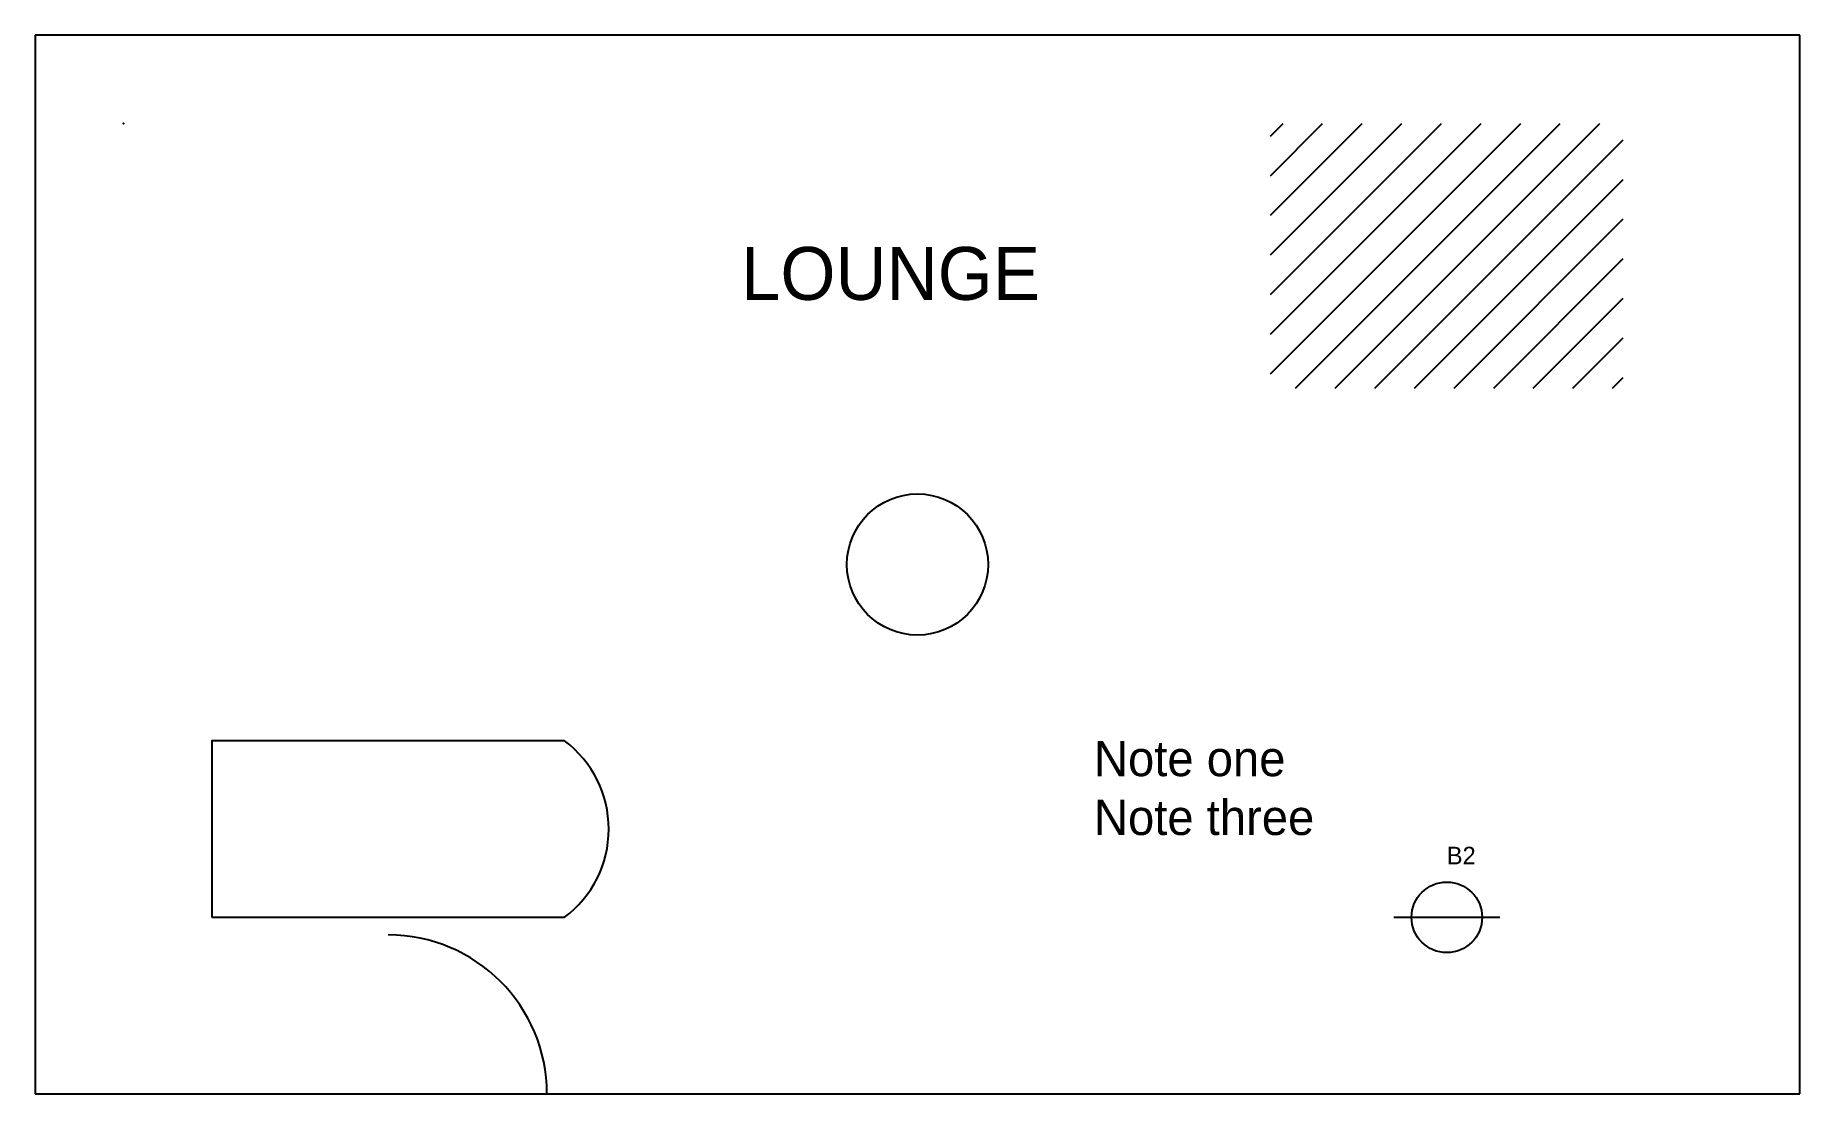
# Model space of a CAD drawing. Header units: metres. Extents: x 0 to 100, y 0 to 60.
import ezdxf

# ---------------------------------------------------------------- set-up
doc = ezdxf.new("R2010")
doc.units = ezdxf.units.M
for name, color, linetype in [('DOORS', 3, 'Continuous'), ('HATCH', 4, 'Continuous'), ('OTHER', 1, 'Continuous'), ('TEXT', 2, 'Continuous'), ('WALLS', 7, 'Continuous')]:
    doc.layers.add(name, color=color, linetype=linetype)

# ---------------------------------------------------------------- blocks, each defined once
blk = doc.blocks.new('BOLT')
blk.add_line((-3, 0), (3, 0))
blk.add_circle((0, 0), 2)
blk.add_attdef('TAG', (0, 3), '', height=1)

msp = doc.modelspace()

# ---------------------------------------------------------------- hatches: boundary and pattern name
at = {"layer": 'HATCH'}
h = msp.add_hatch(dxfattribs=at)
h.set_pattern_fill('ANSI31', scale=0.5)
h.paths.add_polyline_path([(70, 40), (90, 40), (90, 55), (70, 55)])

# ---------------------------------------------------------------- linework, layer by layer
at = {"layer": 'DOORS'}
msp.add_arc((20, 0), 9, 0, 90, dxfattribs=at)
at = {"layer": 'OTHER'}
msp.add_line((0, 0), (100, 0), dxfattribs=at)
msp.add_lwpolyline([(10, 10), (30, 10, 0.5), (30, 20), (10, 20)], format="xyb", close=True, dxfattribs=at)
msp.add_point((5, 55), dxfattribs=at)
at = {"layer": 'WALLS'}
for p, q in [((100, 60), (0, 60)), ((0, 60), (0, 0)), ((100, 0), (100, 60))]:
    msp.add_line(p, q, dxfattribs=at)
at = {"layer": 'WALLS', "color": 5}
msp.add_circle((50, 30), 4, dxfattribs=at)

# ---------------------------------------------------------------- block references
at = {"layer": 'OTHER'}
msp.add_blockref('BOLT', (80, 10), dxfattribs=at).add_auto_attribs({'TAG': 'B2'})

# ---------------------------------------------------------------- texts
at = {"layer": 'TEXT'}
msp.add_text('LOUNGE', height=3, dxfattribs=at).set_placement((40, 45))
at = {"layer": 'TEXT', "insert": (60, 20), "char_height": 2, "attachment_point": 1}
msp.add_mtext('Note one\\PNote three', dxfattribs=at)

doc.saveas('drawing.dxf')
